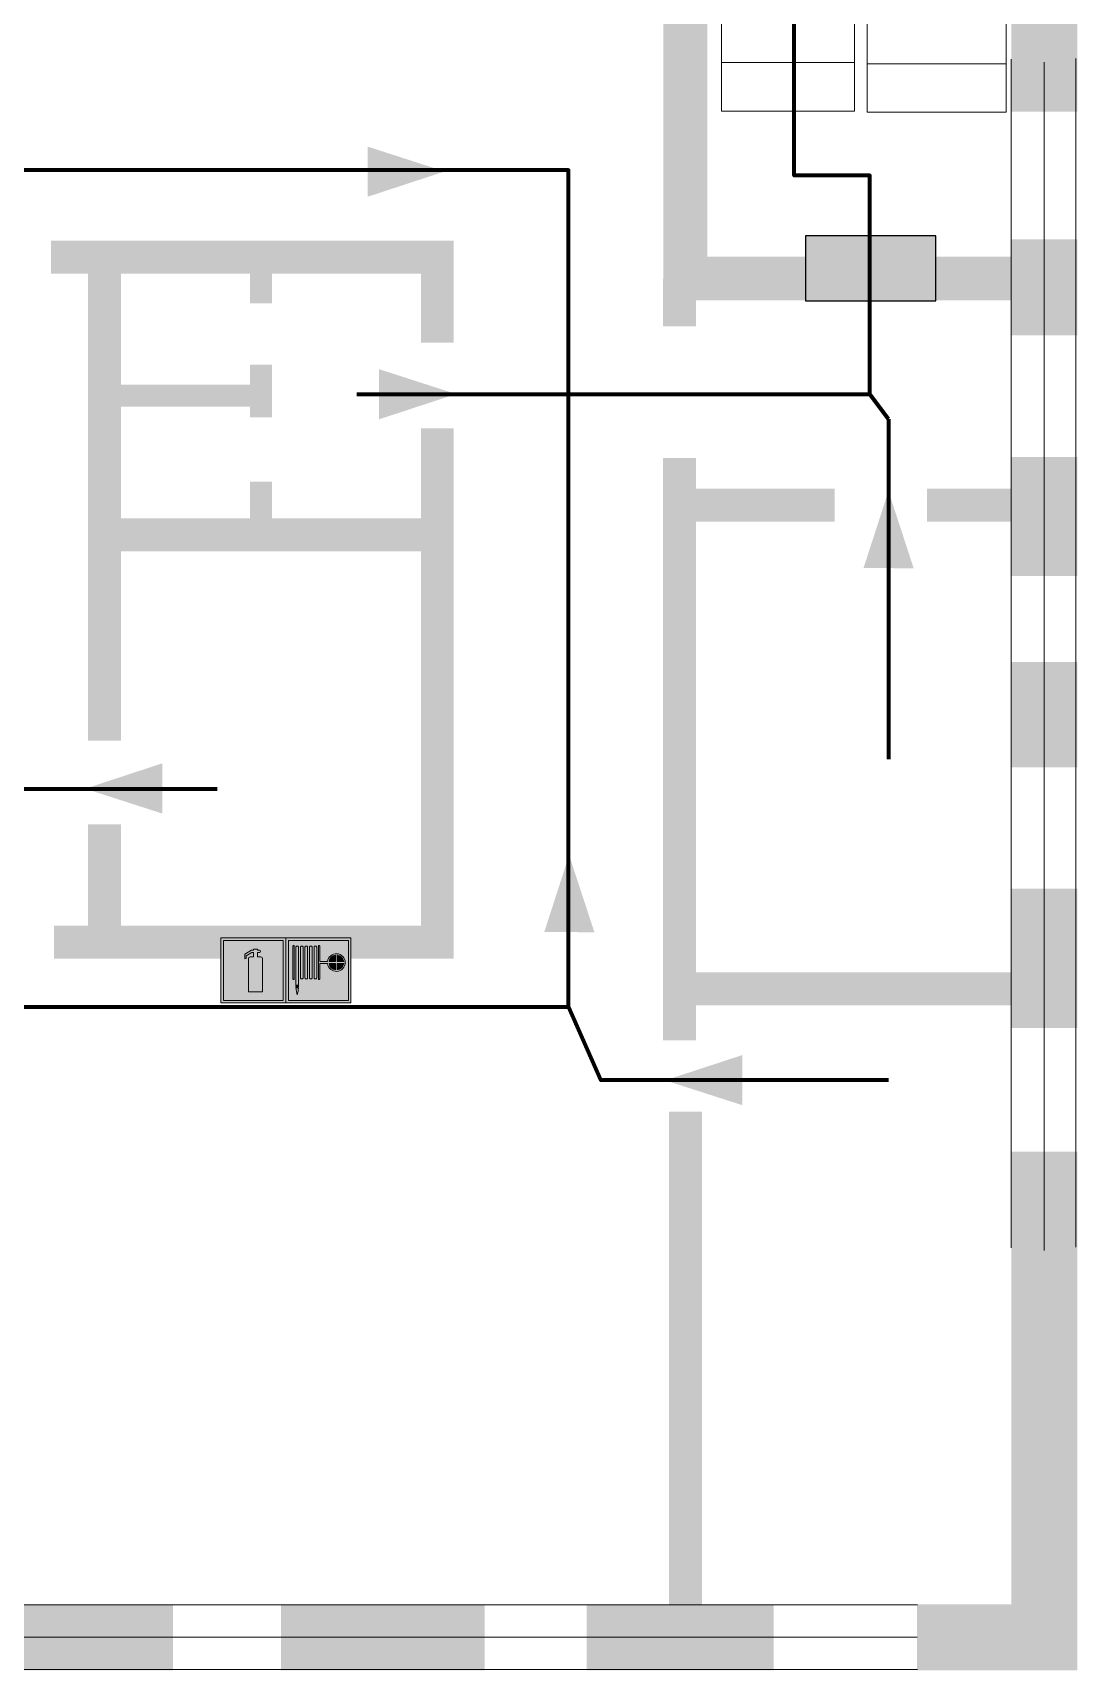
# Model space of a CAD drawing. Header units: millimetres. Extents: x 13114 to 67229, y 22859 to 38520.
# Drawn here: x 20609.2 to 20737.5, y 35195.4 to 35396.5 of the extents above; entities that cross this region are included whole.
import ezdxf

# ---------------------------------------------------------------- set-up
doc = ezdxf.new("R2010")
doc.units = ezdxf.units.MM
doc.layers.add('План_Штампы', color=7, linetype='Continuous')

# ---------------------------------------------------------------- blocks, each defined once
blk = doc.blocks.new('A$C7B4425F7')
at = {"true_color": 0xffffff}
blk.add_hatch(color=7, dxfattribs=at).paths.add_polyline_path([(0, 0), (-16, 0), (-16, -8), (0, -8)])
h = blk.add_hatch(color=126)
h.paths.add_polyline_path([(-0.2, -0.2), (-15.8, -0.2), (-15.8, -7.8), (-0.2, -7.8)])
h.paths.add_polyline_path([(-11.76, -2.03), (-11.76, -3.66), (-11.17, -3.66, -0.568275), (-11.17, -6.18), (-12.58, -6.18), (-12.58, -2.03)], flags=16)
h.paths.add_polyline_path([(-13.33, -4.12, -0.495768), (-13.59, -6.18), (-15.03, -6.18), (-15.03, -2.03), (-13.59, -2.03, -0.487973)], flags=16)
h.paths.add_polyline_path([(-10.25, -2.03), (-9.48, -2.03), (-9.48, -6.18), (-10.25, -6.18)], flags=16)
h.paths.add_polyline_path([(-13.84, -3.69), (-14.24, -3.69), (-14.24, -3.03), (-13.9, -3.03, -0.692621)], flags=0)
h.paths.add_polyline_path([(-9.15, -2.03), (-8.4, -2.03), (-8.04, -3.07), (-7.68, -2.03), (-6.93, -2.03), (-7.64, -4.1), (-6.93, -6.18), (-7.68, -6.18), (-8.04, -5.14), (-8.4, -6.18), (-9.15, -6.18), (-8.44, -4.1)], flags=16)
h.paths.add_polyline_path([(-11.76, -4.46), (-11.42, -4.46, -0.692621), (-11.36, -5.12), (-11.76, -5.12)], flags=0)
h.paths.add_polyline_path([(-13.9, -5.2), (-14.24, -5.2), (-14.24, -4.55), (-13.84, -4.55, -0.708038)], flags=0)
edge = h.paths.add_edge_path(flags=16)
edge.add_ellipse((-5.51, -4.08), major_axis=(0, 2.05), ratio=0.586184, start_angle=0, end_angle=360)
edge = h.paths.add_edge_path(flags=0)
edge.add_ellipse((-5.51, -4.08), major_axis=(0, 1.14), ratio=0.454828, start_angle=0, end_angle=360)
h.paths.add_polyline_path([(-4.13, -4.96, 0.377264), (-3.48, -4.52, 0.0555), (-3.16, -2.03), (-1.66, -2.03), (-1.66, -4.96), (-0.96, -4.96), (-0.96, -7.01), (-1.75, -7.01), (-1.75, -6.18), (-3.3, -6.18), (-3.3, -7.02), (-4.13, -7.02)], flags=16)
h.paths.add_polyline_path([(-2.73, -2.91), (-2.28, -2.91), (-2.28, -4.96), (-3.05, -4.96, 0.079136)], flags=0)
at = {"color": 126}
blk.add_lwpolyline([(-16, -8), (0, -8), (0, 0), (-16, 0)], close=True, dxfattribs=at)
blk = doc.blocks.new('A$C3AD82952')
at = {"true_color": 0xf5f5ff}
h = blk.add_hatch(color=7, dxfattribs=at)
h.dxf.hatch_style = 1
h.paths.add_polyline_path([(8.21, 8.73, 0.414214), (7.89, 9.05), (7.22, 9.05), (7.22, 9.92), (7.59, 9.92, 1), (7.57, 10.36), (7.22, 10.36), (7.22, 10.6), (6.43, 10.6), (6.43, 10.36), (6.01, 10.36), (4.74, 9.59), (4.74, 8.69), (4.98, 8.73), (4.98, 9.26), (6.12, 9.91), (6.43, 9.91), (6.43, 9.05), (5.76, 9.05, 0.414214), (5.44, 8.73), (5.44, 2.2), (8.21, 2.2)], flags=0)
h.paths.add_polyline_path([(12.8, 12.8), (0, 12.8), (0, 0), (12.8, 0)])
h.paths.add_polyline_path([(0.51, 12.29), (12.29, 12.29), (12.29, 0.51), (0.51, 0.51)], flags=16)
h.paths.add_polyline_path([(4.74, 9.59), (6.01, 10.36), (6.43, 10.36), (6.43, 10.6), (7.22, 10.6), (7.22, 10.36), (7.59, 10.36, -0.94586), (7.59, 9.92), (7.22, 9.92), (7.22, 9.05), (7.89, 9.05, -0.414214), (8.21, 8.73), (8.21, 2.2), (5.44, 2.2), (5.44, 8.73, -0.414214), (5.76, 9.05), (6.43, 9.05), (6.43, 9.91), (6.12, 9.91), (4.98, 9.26), (4.98, 8.73), (4.74, 8.69)], flags=0)
h = blk.add_hatch(color=242)
h.dxf.hatch_style = 1
h.paths.add_polyline_path([(12.29, 12.29), (0.51, 12.29), (0.51, 0.51), (12.29, 0.51)])
h.paths.add_polyline_path([(4.74, 8.69), (4.74, 9.59), (6.01, 10.36), (6.43, 10.36), (6.43, 10.6), (7.22, 10.6), (7.22, 10.36), (7.59, 10.36, -0.94586), (7.59, 9.92), (7.22, 9.92), (7.22, 9.05), (7.89, 9.05, -0.414214), (8.21, 8.73), (8.21, 2.2), (5.44, 2.2), (5.44, 8.73, -0.414214), (5.76, 9.05), (6.43, 9.05), (6.43, 9.91), (6.12, 9.91), (4.98, 9.26), (4.98, 8.73)], flags=16)
h = blk.add_hatch(color=7, dxfattribs=at)
h.dxf.hatch_style = 1
h.paths.add_polyline_path([(8.21, 8.73, 0.414214), (7.89, 9.05), (7.22, 9.05), (7.22, 9.92), (7.59, 9.92, 1), (7.57, 10.36), (7.22, 10.36), (7.22, 10.6), (6.43, 10.6), (6.43, 10.36), (6.01, 10.36), (4.74, 9.59), (4.74, 8.69), (4.98, 8.73), (4.98, 9.26), (6.12, 9.91), (6.43, 9.91), (6.43, 9.05), (5.76, 9.05, 0.414214), (5.44, 8.73), (5.44, 2.2), (8.21, 2.2)])
at = {"color": 242, "lineweight": 5}
for p, q in [((0, 0), (0, 12.8)), ((0, 12.8), (12.8, 12.8)), ((6.01, 10.36), (4.74, 9.59)), ((4.98, 9.26), (6.12, 9.91)), ((6.01, 10.36), (6.43, 10.36)), ((6.12, 9.91), (6.43, 9.91)), ((7.22, 10.6), (6.43, 10.6)), ((6.43, 10.6), (6.43, 10.36)), ((6.43, 9.91), (6.43, 9.05)), ((7.22, 10.36), (7.22, 10.6)), ((7.59, 10.36), (7.22, 10.36)), ((7.22, 9.05), (7.22, 9.92)), ((7.59, 9.92), (7.22, 9.92)), ((12.8, 0), (12.8, 12.8)), ((4.74, 9.59), (4.74, 8.69)), ((4.74, 8.69), (4.98, 8.73)), ((4.98, 8.73), (4.98, 9.26)), ((5.44, 2.2), (5.44, 8.73)), ((5.76, 9.05), (6.43, 9.05)), ((7.89, 9.05), (7.22, 9.05)), ((8.21, 2.2), (8.21, 8.73)), ((0, 0), (12.8, 0)), ((5.44, 2.2), (8.21, 2.2))]:
    blk.add_line(p, q, dxfattribs=at)
blk.add_lwpolyline([(0.51, 12.29), (12.29, 12.29), (12.29, 0.51), (0.51, 0.51)], close=True, dxfattribs=at)
for centre, radius, start, end in [((7.58, 10.14), 0.223, 273.1875, 86.8125), ((5.76, 8.73), 0.32, 90, 180), ((7.89, 8.73), 0.32, 0, 90)]:
    blk.add_arc(centre, radius, start, end, dxfattribs=at)
blk = doc.blocks.new('A$C37112FD5')
at = {"true_color": 0xf5f5ff}
h = blk.add_hatch(color=7, dxfattribs=at)
h.dxf.hatch_style = 1
h.paths.add_polyline_path([(12.8, -7.4), (0, -7.4), (0, -20.2), (12.8, -20.2)])
h.paths.add_polyline_path([(12.29, -7.91), (12.29, -19.69), (0.51, -19.69), (0.51, -7.91)], flags=16)
h.paths.add_polyline_path([(4.98, -9.04, -0.42597), (5.17, -9.22), (5.17, -12.25), (5.17, -15.29, -0.432244), (4.98, -15.47), (4.83, -15.47, -0.42597), (4.64, -15.29), (4.64, -12.25), (4.64, -9.22, -0.432244), (4.83, -9.04)], flags=0)
h.paths.add_polyline_path([(4.28, -9.22), (4.28, -12.25), (4.28, -15.29, -0.432244), (4.09, -15.47), (3.94, -15.47, -0.42597), (3.75, -15.29), (3.75, -12.25), (3.75, -9.22, -0.432244), (3.94, -9.04), (4.09, -9.04, -0.42597)], flags=0)
h.paths.add_polyline_path([(5.72, -9.04), (5.87, -9.04, -0.42597), (6.06, -9.22), (6.06, -12.25), (6.06, -15.29, -0.432244), (5.87, -15.47), (5.72, -15.47, -0.42597), (5.53, -15.29), (5.53, -12.25), (5.53, -9.22, -0.432244)], flags=0)
h.paths.add_polyline_path([(6.42, -8.9), (6.5, -8.9, -0.42597), (6.69, -9.08), (6.69, -12.03), (8.21, -12.03, -15.824349), (8.21, -12.47), (6.69, -12.47), (6.69, -15.42, -0.432244), (6.5, -15.6), (6.42, -15.6)], flags=0)
h.paths.add_polyline_path([(3.39, -9.22), (3.39, -12.25), (3.39, -15.29, -0.432244), (3.2, -15.47), (3.05, -15.47, -0.42597), (2.85, -15.29), (2.85, -12.25), (2.85, -9.22, -0.432244), (3.05, -9.04), (3.2, -9.04, -0.42597)], flags=0)
h.paths.add_polyline_path([(2.5, -9.22), (2.5, -16.71), (1.96, -16.71), (1.96, -9.22, -0.432244), (2.15, -9.04), (2.31, -9.04, -0.42597)], flags=0)
h.paths.add_polyline_path([(1.61, -8.9), (1.61, -15.6), (1.57, -15.6, -0.42597), (1.37, -15.42), (1.37, -12.03), (1.37, -9.09, -0.432244), (1.57, -8.9)], flags=0)
h.paths.add_polyline_path([(9.76, -10.81), (9.76, -12.03), (8.49, -12.03, -0.336371)], flags=0)
h.paths.add_polyline_path([(8.49, -12.47), (9.76, -12.47), (9.76, -13.7, -0.336371)], flags=0)
h.paths.add_polyline_path([(10.11, -10.81, -0.336371), (11.38, -12.03), (10.11, -12.03)], flags=0)
h.paths.add_polyline_path([(10.11, -12.47), (11.38, -12.47, -0.336371), (10.11, -13.7)], flags=0)
h.paths.add_polyline_path([(2.5, -16.84), (2.5, -17.05), (1.97, -17.05), (1.97, -16.84)], flags=0)
h.paths.add_polyline_path([(2.5, -17.24, -0.033778), (2.24, -18.6, -0.033778), (1.97, -17.24)], flags=0)
h = blk.add_hatch(color=242)
h.dxf.hatch_style = 1
h.paths.add_polyline_path([(12.29, -7.91), (0.51, -7.91), (0.51, -19.69), (12.29, -19.69)])
h.paths.add_polyline_path([(6.42, -15.6), (6.42, -8.9), (6.5, -8.9, -0.42597), (6.69, -9.08), (6.69, -12.03), (8.21, -12.03, -15.824349), (8.21, -12.47), (6.69, -12.47), (6.69, -15.42, -0.432244), (6.5, -15.6)], flags=16)
h.paths.add_polyline_path([(5.87, -15.47), (5.72, -15.47, -0.42597), (5.53, -15.29), (5.53, -12.25), (5.53, -9.22, -0.432244), (5.72, -9.04), (5.87, -9.04, -0.42597), (6.06, -9.22), (6.06, -12.25), (6.06, -15.29, -0.432244)], flags=16)
h.paths.add_polyline_path([(4.98, -15.47), (4.83, -15.47, -0.42597), (4.64, -15.29), (4.64, -12.25), (4.64, -9.22, -0.432244), (4.83, -9.04), (4.98, -9.04, -0.42597), (5.17, -9.22), (5.17, -12.25), (5.17, -15.29, -0.432244)], flags=16)
h.paths.add_polyline_path([(4.09, -15.47), (3.94, -15.47, -0.42597), (3.75, -15.29), (3.75, -12.25), (3.75, -9.22, -0.432244), (3.94, -9.04), (4.09, -9.04, -0.42597), (4.28, -9.22), (4.28, -12.25), (4.28, -15.29, -0.432244)], flags=16)
h.paths.add_polyline_path([(3.2, -15.47), (3.05, -15.47, -0.42597), (2.85, -15.29), (2.85, -12.25), (2.85, -9.22, -0.432244), (3.05, -9.04), (3.2, -9.04, -0.42597), (3.39, -9.22), (3.39, -12.25), (3.39, -15.29, -0.432244)], flags=16)
h.paths.add_polyline_path([(2.5, -17.05), (1.97, -17.05), (1.97, -16.84), (2.5, -16.84)], flags=16)
h.paths.add_polyline_path([(2.5, -17.24, -0.033778), (2.24, -18.6, -0.033778), (1.97, -17.24)], flags=16)
h.paths.add_polyline_path([(2.5, -16.71), (1.96, -16.71), (1.96, -9.22, -0.432244), (2.15, -9.04), (2.31, -9.04, -0.42597), (2.5, -9.22)], flags=16)
h.paths.add_polyline_path([(1.61, -15.6), (1.57, -15.6, -0.42597), (1.37, -15.42), (1.37, -12.03), (1.37, -9.09, -0.432244), (1.57, -8.9), (1.61, -8.9)], flags=16)
h.paths.add_polyline_path([(8.49, -12.47), (9.76, -12.47), (9.76, -13.7, -0.336371)], flags=0)
h.paths.add_polyline_path([(10.11, -13.7), (10.11, -12.47), (11.38, -12.47, -0.336371)], flags=0)
h.paths.add_polyline_path([(8.49, -12.03, -0.336371), (9.76, -10.81), (9.76, -12.03)], flags=0)
h.paths.add_polyline_path([(10.11, -12.03), (10.11, -10.81, -0.336371), (11.38, -12.03)], flags=0)
h = blk.add_hatch(color=7, dxfattribs=at)
h.dxf.hatch_style = 1
h.paths.add_polyline_path([(1.61, -8.9), (1.57, -8.9, 0.432244), (1.37, -9.09), (1.37, -12.03), (1.37, -15.42, 0.42597), (1.57, -15.6), (1.61, -15.6)])
h.paths.add_polyline_path([(2.5, -9.22, 0.42597), (2.31, -9.04), (2.15, -9.04, 0.432244), (1.96, -9.22), (1.96, -16.71), (2.5, -16.71)])
h.paths.add_polyline_path([(2.5, -16.84), (1.97, -16.84), (1.97, -17.05), (2.5, -17.05)])
h.paths.add_polyline_path([(2.5, -17.24), (1.97, -17.24, 0.033778), (2.24, -18.6, 0.033778)])
h.paths.add_polyline_path([(3.39, -12.25), (3.39, -9.22, 0.42597), (3.2, -9.04), (3.05, -9.04, 0.432244), (2.85, -9.22), (2.85, -12.25), (2.85, -15.29, 0.42597), (3.05, -15.47), (3.2, -15.47, 0.432244), (3.39, -15.29)])
h.paths.add_polyline_path([(4.28, -12.25), (4.28, -9.22, 0.42597), (4.09, -9.04), (3.94, -9.04, 0.432244), (3.75, -9.22), (3.75, -12.25), (3.75, -15.29, 0.42597), (3.94, -15.47), (4.09, -15.47, 0.432244), (4.28, -15.29)])
h.paths.add_polyline_path([(5.17, -12.25), (5.17, -9.22, 0.42597), (4.98, -9.04), (4.83, -9.04, 0.432244), (4.64, -9.22), (4.64, -12.25), (4.64, -15.29, 0.42597), (4.83, -15.47), (4.98, -15.47, 0.432244), (5.17, -15.29)])
h.paths.add_polyline_path([(6.06, -12.25), (6.06, -9.22, 0.42597), (5.87, -9.04), (5.72, -9.04, 0.432244), (5.53, -9.22), (5.53, -12.25), (5.53, -15.29, 0.42597), (5.72, -15.47), (5.87, -15.47, 0.432244), (6.06, -15.29)])
h.paths.add_polyline_path([(6.69, -12.47), (8.21, -12.47, 15.824349), (8.21, -12.03), (6.69, -12.03), (6.69, -9.08, 0.42597), (6.5, -8.9), (6.42, -8.9), (6.42, -15.6), (6.5, -15.6, 0.432244), (6.69, -15.42)])
h.paths.add_polyline_path([(8.49, -12.47), (9.76, -12.47), (9.76, -13.7, -0.336371)], flags=16)
h.paths.add_polyline_path([(8.49, -12.03, -0.336371), (9.76, -10.81), (9.76, -12.03)], flags=16)
h.paths.add_polyline_path([(10.11, -12.47), (11.38, -12.47, -0.336371), (10.11, -13.7)], flags=16)
h.paths.add_polyline_path([(10.11, -12.03), (10.11, -10.81, -0.336371), (11.38, -12.03)], flags=16)
h = blk.add_hatch(color=242)
h.dxf.hatch_style = 1
h.paths.add_polyline_path([(9.76, -10.81, 0.336371), (8.49, -12.03), (9.76, -12.03)])
h.paths.add_polyline_path([(10.11, -10.81), (10.11, -12.03), (11.38, -12.03, 0.336371)])
h.paths.add_polyline_path([(11.38, -12.47), (10.11, -12.47), (10.11, -13.7, 0.336371)])
h.paths.add_polyline_path([(9.76, -12.47), (8.49, -12.47, 0.336371), (9.76, -13.7)])
at = {"color": 242, "lineweight": 5}
for p, q in [((0, -20.2), (0, -7.4)), ((0, -7.4), (12.8, -7.4)), ((1.37, -12.03), (1.37, -9.08)), ((1.57, -8.9), (1.61, -8.9)), ((1.61, -8.9), (1.61, -15.6)), ((1.96, -16.71), (1.96, -9.22)), ((2.15, -9.04), (2.31, -9.04)), ((2.5, -16.71), (2.5, -9.22)), ((2.85, -12.25), (2.85, -9.22)), ((3.05, -9.04), (3.2, -9.04)), ((3.39, -12.25), (3.39, -9.22)), ((3.75, -12.25), (3.75, -9.22)), ((3.94, -9.04), (4.09, -9.04)), ((4.28, -12.25), (4.28, -9.22)), ((4.64, -12.25), (4.64, -9.22)), ((4.83, -9.04), (4.98, -9.04)), ((5.17, -12.25), (5.17, -9.22)), ((5.53, -12.25), (5.53, -9.22)), ((5.72, -9.04), (5.87, -9.04)), ((6.06, -12.25), (6.06, -9.22)), ((6.42, -8.9), (6.42, -15.6)), ((6.5, -8.9), (6.42, -8.9)), ((6.69, -12.03), (6.69, -9.08)), ((12.8, -20.2), (12.8, -7.4)), ((1.37, -12.03), (1.37, -15.42)), ((2.85, -12.25), (2.85, -15.29)), ((3.39, -12.25), (3.39, -15.29)), ((3.75, -12.25), (3.75, -15.29)), ((4.28, -12.25), (4.28, -15.29)), ((4.64, -12.25), (4.64, -15.29)), ((5.17, -12.25), (5.17, -15.29)), ((5.53, -12.25), (5.53, -15.29)), ((6.06, -12.25), (6.06, -15.29)), ((8.21, -12.03), (6.69, -12.03)), ((8.21, -12.47), (6.69, -12.47)), ((6.69, -12.47), (6.69, -15.42)), ((9.76, -12.03), (8.49, -12.03)), ((9.76, -12.47), (8.49, -12.47)), ((9.76, -10.81), (9.76, -12.03)), ((9.76, -12.47), (9.76, -13.7)), ((10.11, -10.81), (10.11, -12.03)), ((11.38, -12.03), (10.11, -12.03)), ((11.38, -12.47), (10.11, -12.47)), ((10.11, -12.47), (10.11, -13.7)), ((1.57, -15.6), (1.61, -15.6)), ((3.05, -15.47), (3.2, -15.47)), ((3.94, -15.47), (4.09, -15.47)), ((4.83, -15.47), (4.98, -15.47)), ((5.72, -15.47), (5.87, -15.47)), ((6.42, -15.6), (6.5, -15.6)), ((1.96, -16.71), (2.5, -16.71)), ((1.97, -16.84), (2.5, -16.84)), ((1.97, -17.05), (1.97, -16.84)), ((2.5, -17.05), (1.97, -17.05)), ((1.97, -17.24), (2.5, -17.24)), ((2.5, -16.84), (2.5, -17.05)), ((0, -20.2), (12.8, -20.2))]:
    blk.add_line(p, q, dxfattribs=at)
blk.add_lwpolyline([(0.51, -7.91), (12.29, -7.91), (12.29, -19.69), (0.51, -19.69)], close=True, dxfattribs=at)
for centre, radius, start, end in [((1.56, -9.09), 0.182, 87.1027, 180.6071), ((2.15, -9.22), 0.182, 87.1027, 180.6071), ((2.32, -9.22), 0.182, 359.3929, 92.8973), ((3.04, -9.22), 0.182, 87.1027, 180.6071), ((3.21, -9.22), 0.182, 359.3929, 92.8973), ((3.93, -9.22), 0.182, 87.1027, 180.6071), ((4.1, -9.22), 0.182, 359.3929, 92.8973), ((4.82, -9.22), 0.182, 87.1027, 180.6071), ((4.99, -9.22), 0.182, 359.3929, 92.8973), ((5.71, -9.22), 0.182, 87.1027, 180.6071), ((5.88, -9.22), 0.182, 359.3929, 92.8973), ((6.51, -9.09), 0.182, 359.3929, 92.8973), ((9.93, -12.25), 1.74, 187.2319, 172.7681), ((9.93, -12.25), 1.46, 96.9927, 171.3585), ((9.93, -12.25), 1.46, 188.6415, 263.0073), ((9.93, -12.25), 1.46, 8.6415, 83.0073), ((9.93, -12.25), 1.46, 276.9927, 351.3585), ((1.56, -15.42), 0.182, 179.3929, 272.8973), ((3.04, -15.29), 0.182, 179.3929, 272.8973), ((3.21, -15.29), 0.182, 267.1027, 0.6071), ((3.93, -15.29), 0.182, 179.3929, 272.8973), ((4.1, -15.29), 0.182, 267.1027, 0.6071), ((4.82, -15.29), 0.182, 179.3929, 272.8973), ((4.99, -15.29), 0.182, 267.1027, 0.6071), ((5.71, -15.29), 0.182, 179.3929, 272.8973), ((5.88, -15.29), 0.182, 267.1027, 0.6071), ((6.51, -15.42), 0.182, 267.1027, 0.6071), ((12.17, -15.98), 10.27, 187.041, 194.7793), ((-7.7, -15.98), 10.27, 345.2207, 352.959)]:
    blk.add_arc(centre, radius, start, end, dxfattribs=at)

msp = doc.modelspace()

# ---------------------------------------------------------------- linework, layer by layer
at = {"lineweight": 0}
for points, const_width in [([(20733.49, 35386.83), (20733.49, 35457.66), (20720.14, 35457.66)], 8.1), ([(20705.1, 35366.34), (20689.39, 35366.34), (20689.39, 35456.11)], 5.4), ([(20733.49, 35359.38), (20733.49, 35371.17)], 8.1), ([(20658.91, 35358.45), (20658.91, 35368.97), (20611.45, 35368.97)], 4.05), ([(20658.91, 35334.87), (20618.01, 35334.87), (20618.01, 35309.57), (20618.01, 35368.97)], 4.05), ([(20637.24, 35368.84), (20637.24, 35363.28)], 2.7), ([(20688.68, 35366.3), (20688.68, 35360.45)], 4.05), ([(20732.18, 35366.34), (20716.97, 35366.34)], 5.4), ([(20637.24, 35355.75), (20637.24, 35349.27)], 2.7), ([(20637.24, 35351.93), (20618.59, 35351.93)], 2.7), ([(20611.8, 35284.82), (20658.91, 35284.82), (20658.91, 35347.95)], 4.05), ([(20733.49, 35329.8), (20733.49, 35344.4)], 8.1), ([(20688.68, 35344.3), (20688.68, 35272.74)], 4.05), ([(20637.24, 35341.39), (20637.24, 35334.45)], 2.7), ([(20689.39, 35338.48), (20707.72, 35338.48)], 4.05), ([(20733.49, 35338.48), (20719.06, 35338.48)], 4.05), ([(20733.49, 35306.3), (20733.49, 35319.24)], 8.1), ([(20618.01, 35284.82), (20618.01, 35299.29)], 4.05), ([(20733.49, 35274.26), (20733.49, 35291.38)], 8.1), ([(20689.39, 35279.1), (20730.86, 35279.1)], 4.05), ([(20689.39, 35263.98), (20689.39, 35201.66)], 4.05), ([(20717.85, 35199.43), (20733.49, 35199.43), (20733.49, 35259.07)], 8.1), ([(20604.98, 35199.43), (20626.43, 35199.43)], 8.1), ([(20639.71, 35199.43), (20664.74, 35199.43)], 8.1), ([(20677.25, 35199.43), (20700.23, 35199.43)], 8.1)]:
    msp.add_lwpolyline(points, dxfattribs=dict(at, const_width=const_width))
at = {"color": 126, "lineweight": 100, "true_color": 0x008754}
for points in [[(20649, 35352.13), (20712.07, 35352.13), (20712.07, 35378.99), (20702.74, 35378.99), (20702.74, 35442.19), (20720.34, 35442.19), (20720.34, 35414.96)], [(20406.7, 35243.31), (20406.7, 35214.45), (20424.32, 35214.45), (20424.32, 35276.89), (20675.03, 35276.89), (20675.03, 35379.67), (20528.18, 35379.67)], [(20714.34, 35349.07), (20712.07, 35352.13)], [(20714.34, 35349.07), (20714.34, 35307.29)], [(20602.24, 35303.67), (20631.86, 35303.67)], [(20714.34, 35267.85), (20678.98, 35267.85), (20675.03, 35276.89)]]:
    msp.add_lwpolyline(points, dxfattribs=at)
at = {"lineweight": 0}
for points in [[(20710.17, 35398.84), (20693.84, 35398.84), (20693.84, 35392.87), (20710.17, 35392.87)], [(20728.81, 35398.71), (20711.71, 35398.71), (20711.71, 35392.73), (20728.81, 35392.73)], [(20710.17, 35392.87), (20693.84, 35392.87), (20693.84, 35386.89), (20710.17, 35386.89)], [(20728.81, 35392.73), (20711.71, 35392.73), (20711.71, 35386.76), (20728.81, 35386.76)]]:
    msp.add_lwpolyline(points, close=True, dxfattribs=at)
for points in [[(20737.37, 35393.35), (20737.37, 35247.35)], [(20729.44, 35393.27), (20729.44, 35247.27)], [(20733.49, 35392.93), (20733.49, 35246.94)], [(20717.91, 35203.41), (20409.73, 35203.41)], [(20717.85, 35199.43), (20409.67, 35199.43)], [(20717.92, 35195.46), (20409.74, 35195.46)]]:
    msp.add_lwpolyline(points, dxfattribs=at)
at = {"layer": 'План_Штампы', "color": 126, "true_color": 0x008754}
for points in [[(20650.34, 35376.38), (20650.36, 35382.54), (20659.81, 35379.49)], [(20651.75, 35349.04), (20651.76, 35355.2), (20661.21, 35352.15)], [(20717.44, 35330.75), (20711.28, 35330.77), (20714.34, 35340.22)], [(20625.11, 35306.78), (20625.1, 35300.62), (20615.64, 35303.67)], [(20678.21, 35286.04), (20672.05, 35286.05), (20675.1, 35295.51)], [(20696.39, 35270.95), (20696.38, 35264.79), (20686.92, 35267.84)]]:
    msp.add_solid(points, dxfattribs=at)

# ---------------------------------------------------------------- block references
for name, p, xscale, yscale, zscale in [('A$C3AD82952', (20632.3, 35277.35), 0.625, 0.625, 0.625), ('A$C37112FD5', (20640.3, 35289.97), 0.6249984004534781, 0.6249984004534781, 0.6249984004534781)]:
    msp.add_blockref(name, p, dxfattribs=dict(xscale=xscale, yscale=yscale, zscale=zscale))
at = {"layer": 'План_Штампы'}
msp.add_blockref('A$C7B4425F7', (20720.16, 35371.6), dxfattribs=at)

doc.saveas('drawing.dxf')
